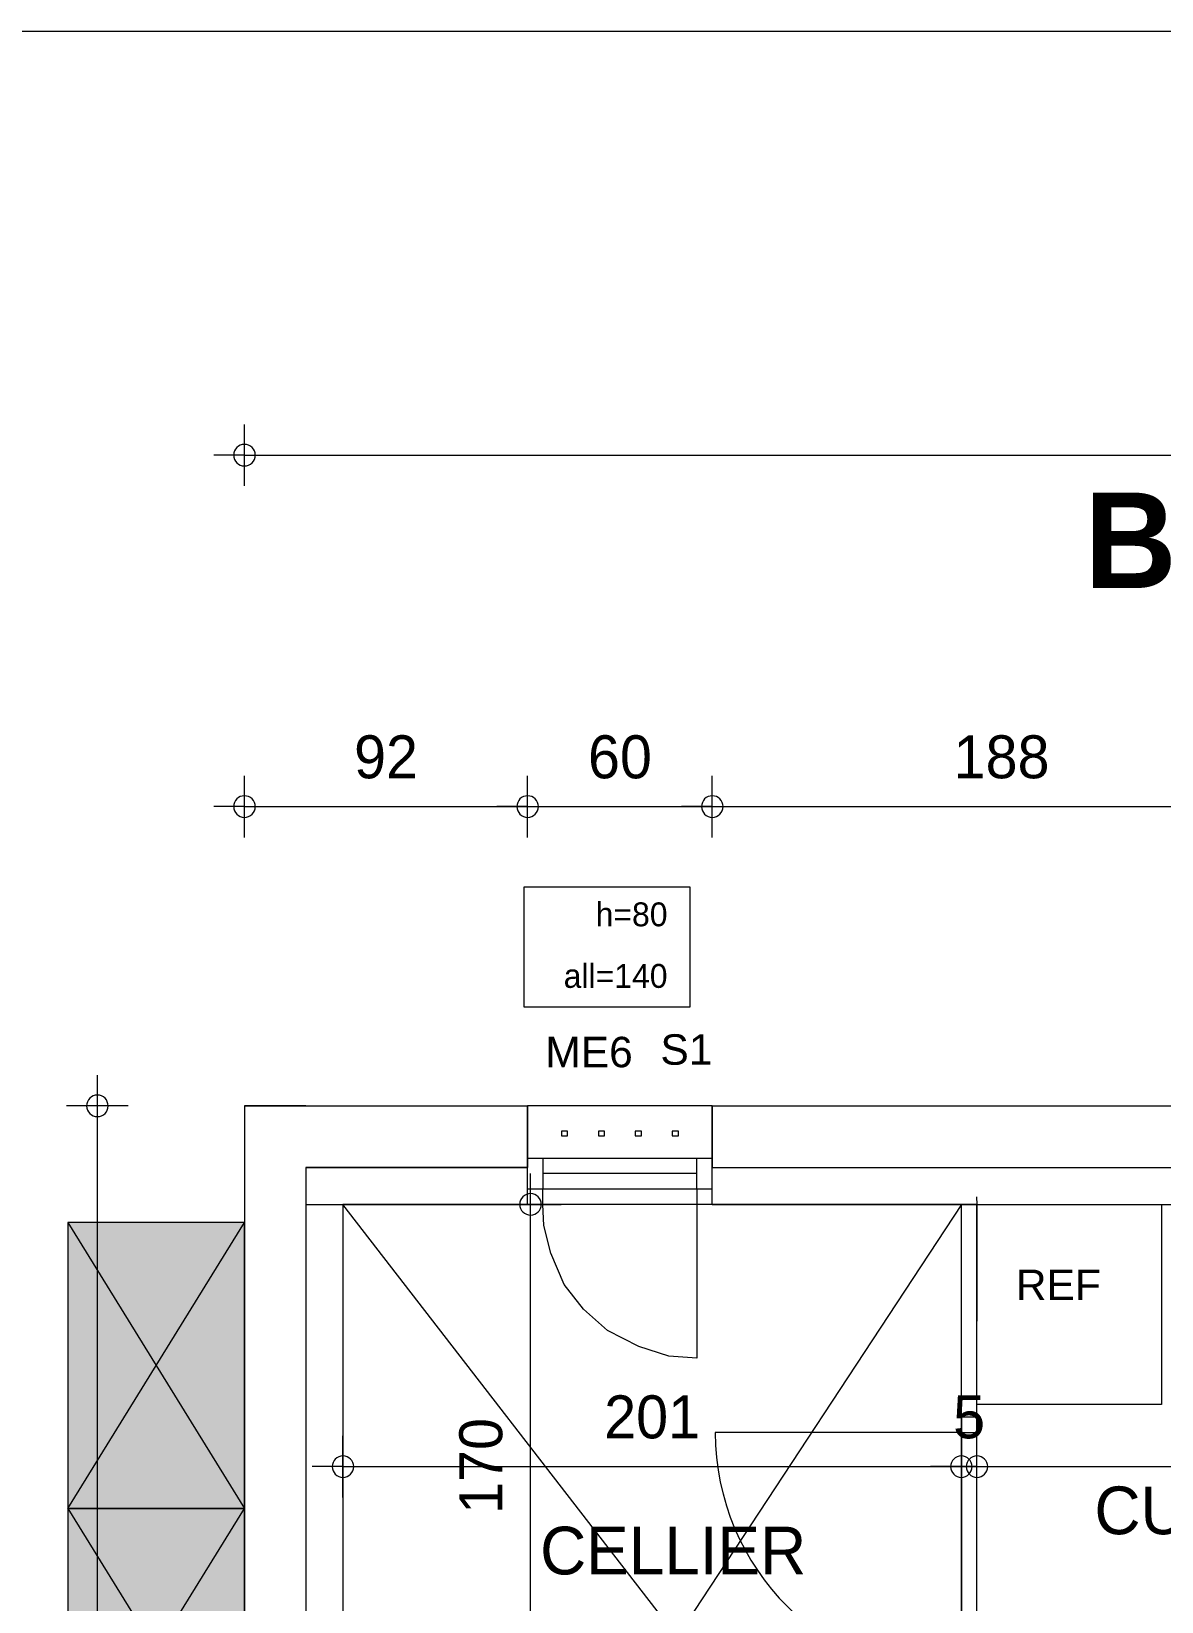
# Model space of a CAD drawing. Header units: metres. Extents: x 1.8 to 61.8, y -55.6 to -11.3.
# Drawn here: x 5.91 to 9.58, y -16.41 to -11.31 of the extents above; entities that cross this region are included whole.
import ezdxf
from ezdxf.enums import TextEntityAlignment as Align
from ezdxf.lldxf.tags import DXFTag

# ---------------------------------------------------------------- set-up
doc = ezdxf.new("R2010")
doc.units = ezdxf.units.M
doc.header["$MEASUREMENT"] = 0
doc.layers.add('Calque commun', color=7, linetype='Continuous')
doc.layers.add('Textes', color=7, linetype='Continuous')
doc.styles.add('Arial10', font='arial.ttf', dxfattribs={"height": 0.098961})
doc.styles.add('Century Gothic14', font='GOTHIC.TTF', dxfattribs={"height": 0.139636})
doc.styles.add('Century Gothic16', font='GOTHIC.TTF', dxfattribs={"height": 0.155151})
doc.styles.add('Century Gothic5', font='GOTHICB.TTF', dxfattribs={"height": 0.31023})
doc.styles.add('Century Gothic9', font='GOTHIC.TTF', dxfattribs={"height": 0.077575})
tags = doc.linetypes.add('HIDDEN', pattern=[0.375, 0.25, -0.125]).pattern_tags.tags
tags[6:7] = [DXFTag(74, 4), DXFTag(75, 0), DXFTag(340, '0'), DXFTag(46, 1.0), DXFTag(50, 0.0), DXFTag(44, 0.0), DXFTag(45, 0.0)]
tags[4:5] = [DXFTag(74, 4), DXFTag(75, 0), DXFTag(340, '0'), DXFTag(46, 1.0), DXFTag(50, 0.0), DXFTag(44, 0.0), DXFTag(45, 0.0)]
tags = doc.linetypes.add('HIDDEN2', pattern=[0.1875, 0.125, -0.0625]).pattern_tags.tags
tags[6:7] = [DXFTag(74, 4), DXFTag(75, 0), DXFTag(340, '0'), DXFTag(46, 1.0), DXFTag(50, 0.0), DXFTag(44, 0.0), DXFTag(45, 0.0)]
tags[4:5] = [DXFTag(74, 4), DXFTag(75, 0), DXFTag(340, '0'), DXFTag(46, 1.0), DXFTag(50, 0.0), DXFTag(44, 0.0), DXFTag(45, 0.0)]

# ---------------------------------------------------------------- blocks, each defined once
blk = doc.blocks.new('Block52915')
at = {"layer": 'Calque commun', "color": 7, "linetype": 'Continuous', "lineweight": 18}
for p, q in [((6.8015, -14.7998), (6.6016, -14.7998)), ((6.8015, -14.9998), (6.8016, -14.9998))]:
    blk.add_line(p, q, dxfattribs=at)
at = {"layer": 'Calque commun', "color": 7, "linetype": 'Continuous', "lineweight": 9}
blk.add_line((6.8015, -15.1198), (6.9216, -15.1198), dxfattribs=at)
blk = doc.blocks.new('Block52943')
at = {"layer": 'Calque commun', "color": 7, "linetype": 'Continuous', "lineweight": 18}
for p, q in [((6.6015, -14.7998), (7.5216, -14.7998)), ((8.1216, -14.7998), (10.0016, -14.7998)), ((10.8016, -14.7998), (11.9215, -14.7998))]:
    blk.add_line(p, q, dxfattribs=at)
at = {"layer": 'Calque commun', "color": 7, "linetype": 'Continuous', "lineweight": 9}
for p, q in [((6.8015, -14.9998), (7.5216, -14.9998)), ((8.1216, -14.9998), (10.0016, -14.9998)), ((10.8016, -14.9998), (11.9215, -14.9998)), ((6.9216, -15.1198), (7.5216, -15.1198)), ((8.1216, -15.1198), (10.0016, -15.1198)), ((10.8016, -15.1198), (11.9215, -15.1198))]:
    blk.add_line(p, q, dxfattribs=at)
blk = doc.blocks.new('Block52944')
at = {"layer": 'Calque commun', "color": 7, "linetype": 'Continuous', "lineweight": 18}
blk.add_line((6.6015, -14.7998), (6.6015, -23.7998), dxfattribs=at)
at = {"layer": 'Calque commun', "color": 7, "linetype": 'Continuous', "lineweight": 9}
for p, q in [((6.8015, -14.9998), (6.8015, -23.5998)), ((6.9216, -15.1198), (6.9216, -23.4798))]:
    blk.add_line(p, q, dxfattribs=at)
blk = doc.blocks.new('new12')
at = {"layer": 'Calque commun', "color": 5, "linetype": 'Continuous', "lineweight": 9}
blk.add_arc((0, 0), 0.5, 0, 359.99941, dxfattribs=at)
blk = doc.blocks.new('DimLine53045')
at = {"layer": 'Calque commun', "color": 5, "linetype": 'Continuous', "lineweight": 9}
for p, q in [((6.1238, -14.7998, 0), (6.1238, -14.6998, 0)), ((6.2238, -14.7998, 0), (6.0238, -14.7998, 0)), ((6.1238, -23.7998, 0), (6.1238, -14.7998, 0))]:
    blk.add_line(p, q, dxfattribs=at)
at = {"layer": 'Calque commun', "color": 5, "linetype": 'Continuous', "lineweight": 9, "xscale": 0.07000000029802322, "yscale": 0.07000000029802322, "zscale": 0.07000000029802322, "rotation": 90}
blk.add_blockref('new12', (6.1238, -14.7998, 0), dxfattribs=at)
blk = doc.blocks.new('new25')
at = {"layer": 'Calque commun', "color": 5, "linetype": 'Continuous', "lineweight": 9}
blk.add_arc((0, 0), 0.5, 0, 359.99941, dxfattribs=at)
blk = doc.blocks.new('new26')
at = {"layer": 'Calque commun', "color": 5, "linetype": 'Continuous', "lineweight": 9}
blk.add_arc((0, 0), 0.5, 0, 359.99941, dxfattribs=at)
blk = doc.blocks.new('DimLine53129')
at = {"layer": 'Calque commun', "color": 5, "linetype": 'Continuous', "lineweight": 9}
for p, q in [((7.5216, -13.9273), (7.5216, -13.7273)), ((8.1216, -13.9273), (8.1216, -13.7273)), ((7.5216, -13.8273), (7.4216, -13.8273)), ((7.5216, -13.8273), (8.1216, -13.8273)), ((8.1216, -13.8273), (8.2216, -13.8273))]:
    blk.add_line(p, q, dxfattribs=at)
at = {"layer": 'Calque commun', "color": 5, "linetype": 'Continuous', "lineweight": 9, "xscale": 0.07000000029802322, "yscale": 0.07000000029802322, "zscale": 0.07000000029802322}
for name, p in [('new25', (7.5216, -13.8273)), ('new26', (8.1216, -13.8273))]:
    blk.add_blockref(name, p, dxfattribs=at)
at = {"layer": 'Calque commun', "color": 5, "linetype": 'Continuous', "lineweight": 9, "style": 'Century Gothic14'}
blk.add_text('60', height=0.13964, dxfattribs=at).set_placement((7.8216, -13.7773), align=Align.BOTTOM_CENTER)
blk = doc.blocks.new('new29')
at = {"layer": 'Calque commun', "color": 5, "linetype": 'Continuous', "lineweight": 9}
blk.add_arc((0, 0), 0.5, 0, 359.99941, dxfattribs=at)
blk = doc.blocks.new('new30')
at = {"layer": 'Calque commun', "color": 5, "linetype": 'Continuous', "lineweight": 9}
blk.add_arc((0, 0), 0.5, 0, 359.99941, dxfattribs=at)
blk = doc.blocks.new('DimLine53145')
at = {"layer": 'Calque commun', "color": 5, "linetype": 'Continuous', "lineweight": 9}
for p, q in [((6.6016, -13.9273), (6.6016, -13.7273)), ((7.5216, -13.9273), (7.5216, -13.7273)), ((6.6016, -13.8273), (6.5016, -13.8273)), ((6.6016, -13.8273), (7.5216, -13.8273)), ((7.5216, -13.8273), (7.6216, -13.8273))]:
    blk.add_line(p, q, dxfattribs=at)
at = {"layer": 'Calque commun', "color": 5, "linetype": 'Continuous', "lineweight": 9, "xscale": 0.07000000029802322, "yscale": 0.07000000029802322, "zscale": 0.07000000029802322}
for name, p in [('new29', (6.6016, -13.8273)), ('new30', (7.5216, -13.8273))]:
    blk.add_blockref(name, p, dxfattribs=at)
at = {"layer": 'Calque commun', "color": 5, "linetype": 'Continuous', "lineweight": 9, "style": 'Century Gothic14'}
blk.add_text('92', height=0.13964, dxfattribs=at).set_placement((7.0616, -13.7773), align=Align.BOTTOM_CENTER)
blk = doc.blocks.new('new31')
at = {"layer": 'Calque commun', "color": 5, "linetype": 'Continuous', "lineweight": 9}
blk.add_arc((0, 0), 0.5, 0, 359.99941, dxfattribs=at)
blk = doc.blocks.new('new32')
at = {"layer": 'Calque commun', "color": 5, "linetype": 'Continuous', "lineweight": 9}
blk.add_arc((0, 0), 0.5, 0, 359.99941, dxfattribs=at)
blk = doc.blocks.new('DimLine53153')
at = {"layer": 'Calque commun', "color": 5, "linetype": 'Continuous', "lineweight": 9}
for p, q in [((8.1216, -13.9273), (8.1216, -13.7273)), ((10.0016, -13.9273), (10.0016, -13.7273)), ((8.1216, -13.8273), (8.0216, -13.8273)), ((8.1216, -13.8273), (10.0016, -13.8273)), ((10.0016, -13.8273), (10.1016, -13.8273))]:
    blk.add_line(p, q, dxfattribs=at)
at = {"layer": 'Calque commun', "color": 5, "linetype": 'Continuous', "lineweight": 9, "xscale": 0.07000000029802322, "yscale": 0.07000000029802322, "zscale": 0.07000000029802322}
for name, p in [('new31', (8.1216, -13.8273)), ('new32', (10.0016, -13.8273))]:
    blk.add_blockref(name, p, dxfattribs=at)
at = {"layer": 'Calque commun', "color": 5, "linetype": 'Continuous', "lineweight": 9, "style": 'Century Gothic14'}
blk.add_text('188', height=0.13964, dxfattribs=at).set_placement((9.0616, -13.7773), align=Align.BOTTOM_CENTER)
blk = doc.blocks.new('@PRES_1_$$_1-16')
at = {"layer": 'Calque commun', "color": 5, "linetype": 'Continuous', "lineweight": 9}
for p, q in [((0, 0.32), (0.6, 0.32)), ((0.6, 0.15), (0, 0.15)), ((0.05, 0.05), (0.05, 0.15)), ((0.55, 0.15), (0.55, 0.05)), ((0.05, 0.1), (0.55, 0.1)), ((0.6, 0.05), (0, 0.05)), ((0, 0), (0.6, 0))]:
    blk.add_line(p, q, dxfattribs=at)
blk = doc.blocks.new('@PRES_1_$$_1-17')
at = {"layer": 'Calque commun', "color": 0, "linetype": 'ByBlock', "lineweight": -2}
blk.add_line((0, 0), (0, 0.32), dxfattribs=at)
blk = doc.blocks.new('@PRES_1_$$_1-18')
at = {"layer": 'Calque commun', "color": 0, "linetype": 'ByBlock', "lineweight": -2}
blk.add_line((0, 0), (0, 0.32), dxfattribs=at)
blk = doc.blocks.new('INTER_2D_COMB6')
at = {"layer": 'Calque commun', "color": 0, "linetype": 'ByBlock', "lineweight": -2}
blk.add_blockref('@PRES_1_$$_1-16', (0, 0), dxfattribs=at)
at = {"layer": 'Calque commun', "color": 7, "linetype": 'Continuous', "lineweight": 9}
blk.add_blockref('@PRES_1_$$_1-17', (0, 0), dxfattribs=at)
at = {"layer": 'Calque commun', "color": 7, "linetype": 'Continuous', "lineweight": 9, "extrusion": (0, 0, -1), "xscale": -1, "yscale": -1, "zscale": -1, "rotation": -180}
blk.add_blockref('@PRES_1_$$_1-18', (-0.6, 0), dxfattribs=at)
blk = doc.blocks.new('PLACED_COMB6')
at = {"layer": 'Calque commun', "color": 0, "linetype": 'ByBlock', "lineweight": -2}
blk.add_blockref('INTER_2D_COMB6', (0, 0), dxfattribs=at)
blk = doc.blocks.new('new89')
at = {"layer": 'Calque commun', "color": 5, "linetype": 'Continuous', "lineweight": 9}
blk.add_arc((0, 0), 0.5, 0, 359.99941, dxfattribs=at)
blk = doc.blocks.new('new90')
at = {"layer": 'Calque commun', "color": 5, "linetype": 'Continuous', "lineweight": 9}
blk.add_arc((0, 0), 0.5, 0, 359.99941, dxfattribs=at)
blk = doc.blocks.new('DimLine55577')
at = {"layer": 'Calque commun', "color": 5, "linetype": 'Continuous', "lineweight": 9}
for p, q in [((6.6016, -12.7855), (6.6016, -12.5855)), ((13.2015, -12.7855), (13.2015, -12.5855)), ((6.6016, -12.6855), (6.5016, -12.6855)), ((6.6016, -12.6855), (13.2015, -12.6855)), ((13.2015, -12.6855), (13.3015, -12.6855))]:
    blk.add_line(p, q, dxfattribs=at)
at = {"layer": 'Calque commun', "color": 5, "linetype": 'Continuous', "lineweight": 9, "xscale": 0.07000000029802322, "yscale": 0.07000000029802322, "zscale": 0.07000000029802322}
for name, p in [('new89', (6.6016, -12.6855)), ('new90', (13.2015, -12.6855))]:
    blk.add_blockref(name, p, dxfattribs=at)
at = {"layer": 'Calque commun', "color": 5, "linetype": 'Continuous', "lineweight": 9, "style": 'Century Gothic14'}
blk.add_text('660', height=0.13964, dxfattribs=at).set_placement((9.9016, -12.6355), align=Align.BOTTOM_CENTER)
blk = doc.blocks.new('XMODULE1PDNONPMR27')
at = {"layer": 'Calque commun', "color": 5, "linetype": 'Continuous', "lineweight": 9}
blk.add_arc((0, 0), 0.5, 0, 359.99941, dxfattribs=at)
blk = doc.blocks.new('XMODULE1PDNONPMR28')
at = {"layer": 'Calque commun', "color": 5, "linetype": 'Continuous', "lineweight": 9}
blk.add_arc((0, 0), 0.5, 0, 359.99941, dxfattribs=at)
blk = doc.blocks.new('DimLine53452')
at = {"layer": 'Calque commun', "color": 5, "linetype": 'Continuous', "lineweight": 9}
for p, q in [((6.9216, -16.9433), (6.9216, -16.7433)), ((8.9309, -16.9433), (8.9309, -16.7433)), ((6.9216, -16.8433), (6.8216, -16.8433)), ((6.9216, -16.8433), (8.9309, -16.8433)), ((8.9309, -16.8433), (9.0309, -16.8433))]:
    blk.add_line(p, q, dxfattribs=at)
at = {"layer": 'Calque commun', "color": 5, "linetype": 'Continuous', "lineweight": 9, "xscale": 0.07000000029802322, "yscale": 0.07000000029802322, "zscale": 0.07000000029802322}
for name, p in [('XMODULE1PDNONPMR27', (6.9216, -16.8433)), ('XMODULE1PDNONPMR28', (8.9309, -16.8433))]:
    blk.add_blockref(name, p, dxfattribs=at)
at = {"layer": 'Calque commun', "color": 5, "linetype": 'Continuous', "lineweight": 9, "style": 'Century Gothic14'}
blk.add_text('201', height=0.13964, dxfattribs=at).set_placement((7.9262, -16.7933), align=Align.BOTTOM_CENTER)
blk = doc.blocks.new('XMODULE1PDNONPMR29')
at = {"layer": 'Calque commun', "color": 5, "linetype": 'Continuous', "lineweight": 9}
blk.add_arc((0, 0), 0.5, 0, 359.99941, dxfattribs=at)
blk = doc.blocks.new('XMODULE1PDNONPMR30')
at = {"layer": 'Calque commun', "color": 5, "linetype": 'Continuous', "lineweight": 9}
blk.add_arc((0, 0), 0.5, 0, 359.99941, dxfattribs=at)
blk = doc.blocks.new('DimLine53460')
at = {"layer": 'Calque commun', "color": 5, "linetype": 'Continuous', "lineweight": 9}
for p, q in [((8.9309, -16.9433), (8.9309, -16.7433)), ((8.9816, -16.9433), (8.9816, -16.7433)), ((8.9309, -16.8433), (8.8309, -16.8433)), ((8.9309, -16.8433), (8.9816, -16.8433)), ((8.9816, -16.8433), (9.0816, -16.8433))]:
    blk.add_line(p, q, dxfattribs=at)
at = {"layer": 'Calque commun', "color": 5, "linetype": 'Continuous', "lineweight": 9, "xscale": 0.07000000029802322, "yscale": 0.07000000029802322, "zscale": 0.07000000029802322}
for name, p in [('XMODULE1PDNONPMR29', (8.9309, -16.8433)), ('XMODULE1PDNONPMR30', (8.9816, -16.8433))]:
    blk.add_blockref(name, p, dxfattribs=at)
at = {"layer": 'Calque commun', "color": 5, "linetype": 'Continuous', "lineweight": 9, "style": 'Century Gothic14'}
blk.add_text('5', height=0.1396, dxfattribs=at).set_placement((8.9562, -16.7933), align=Align.BOTTOM_CENTER)
blk = doc.blocks.new('XMODULE1PDNONPMR31')
at = {"layer": 'Calque commun', "color": 5, "linetype": 'Continuous', "lineweight": 9}
blk.add_arc((0, 0), 0.5, 0, 359.99941, dxfattribs=at)
blk = doc.blocks.new('XMODULE1PDNONPMR32')
at = {"layer": 'Calque commun', "color": 5, "linetype": 'Continuous', "lineweight": 9}
blk.add_arc((0, 0), 0.5, 0, 359.99941, dxfattribs=at)
blk = doc.blocks.new('DimLine53468')
at = {"layer": 'Calque commun', "color": 5, "linetype": 'Continuous', "lineweight": 9}
for p, q in [((8.9816, -16.9433), (8.9816, -16.7433)), ((11.5283, -16.9433), (11.5283, -16.7433)), ((8.9816, -16.8433), (8.8816, -16.8433)), ((8.9816, -16.8433), (11.5283, -16.8433)), ((11.5283, -16.8433), (11.6283, -16.8433))]:
    blk.add_line(p, q, dxfattribs=at)
at = {"layer": 'Calque commun', "color": 5, "linetype": 'Continuous', "lineweight": 9, "xscale": 0.07000000029802322, "yscale": 0.07000000029802322, "zscale": 0.07000000029802322}
for name, p in [('XMODULE1PDNONPMR31', (8.9816, -16.8433)), ('XMODULE1PDNONPMR32', (11.5283, -16.8433))]:
    blk.add_blockref(name, p, dxfattribs=at)
at = {"layer": 'Calque commun', "color": 5, "linetype": 'Continuous', "lineweight": 9, "style": 'Century Gothic14'}
blk.add_text('255', height=0.13964, dxfattribs=at).set_placement((10.2549, -16.7933), align=Align.BOTTOM_CENTER)
blk = doc.blocks.new('XMODULE1PDNONPMR35')
at = {"layer": 'Calque commun', "color": 5, "linetype": 'Continuous', "lineweight": 9}
blk.add_arc((0, 0), 0.5, 0, 359.99941, dxfattribs=at)
blk = doc.blocks.new('XMODULE1PDNONPMR36')
at = {"layer": 'Calque commun', "color": 5, "linetype": 'Continuous', "lineweight": 9}
blk.add_arc((0, 0), 0.5, 0, 359.99941, dxfattribs=at)
blk = doc.blocks.new('DimLine53492')
at = {"layer": 'Calque commun', "color": 5, "linetype": 'Continuous', "lineweight": 9}
for p, q in [((7.5311, -15.9912), (7.5311, -15.8912)), ((7.4311, -15.9912), (7.6311, -15.9912)), ((7.5311, -17.6912), (7.5311, -15.9912)), ((7.4311, -17.6912), (7.6311, -17.6912)), ((7.5311, -17.6912), (7.5311, -17.7912))]:
    blk.add_line(p, q, dxfattribs=at)
at = {"layer": 'Calque commun', "color": 5, "linetype": 'Continuous', "lineweight": 9, "xscale": 0.07000000029802322, "yscale": 0.07000000029802322, "zscale": 0.07000000029802322, "rotation": 90}
for name, p in [('XMODULE1PDNONPMR36', (7.5311, -15.9912)), ('XMODULE1PDNONPMR35', (7.5311, -17.6912))]:
    blk.add_blockref(name, p, dxfattribs=at)
at = {"layer": 'Calque commun', "color": 5, "linetype": 'Continuous', "lineweight": 9, "style": 'Century Gothic14'}
blk.add_text('170', height=0.13964, rotation=90, dxfattribs=at).set_placement((7.4811, -16.8412), align=Align.BOTTOM_CENTER)
blk = doc.blocks.new('60x65')
at = {"layer": 'Calque commun', "color": 7, "linetype": 'HIDDEN', "lineweight": 9}
mesh = blk.add_polyface(dxfattribs=at)
corners = [(0, 0.6), (0.65, 0.6), (0.65, 0), (0, 0)]
mesh.append_faces([[corners[k] for k in face] for face in [(0, 1, 2, 3)]], dxfattribs={"color": 7})
blk = doc.blocks.new('@PRES_1_$$_1-28')
at = {"layer": 'Calque commun', "color": 5, "linetype": 'Continuous', "lineweight": 9}
blk.add_line((0.05, 0.05), (0.05, 0.85), dxfattribs=at)
at = {"layer": 'Calque commun', "color": 5, "linetype": 'Continuous', "lineweight": 9, "extrusion": (0, 0, -1)}
blk.add_arc((-0.05, 0.05), 0.8, 90, 180, dxfattribs=at)
at = {"layer": 'Calque commun', "color": 5, "linetype": 'Continuous', "lineweight": 9}
mesh = blk.add_polyface(dxfattribs=at)
corners = [(0, 0), (0, 0.05), (0.05, 0.05), (0.05, 0)]
mesh.append_faces([[corners[k] for k in face] for face in [(0, 1, 2, 3)]], dxfattribs={"color": 5})
mesh = blk.add_polyface(dxfattribs=at)
corners = [(0.85, 0), (0.85, 0.05), (0.9, 0.05), (0.9, 0)]
mesh.append_faces([[corners[k] for k in face] for face in [(0, 1, 2, 3)]], dxfattribs={"color": 5})
blk = doc.blocks.new('@PRES_1_$$_1-29')
at = {"layer": 'Calque commun', "color": 0, "linetype": 'Continuous', "lineweight": 9}
blk.add_line((0, 0), (0, 0.05), dxfattribs=at)
blk = doc.blocks.new('@PRES_1_$$_1-30')
at = {"layer": 'Calque commun', "color": 0, "linetype": 'Continuous', "lineweight": 9}
blk.add_line((0, 0), (0, 0.05), dxfattribs=at)
blk = doc.blocks.new('INTER_2D_COMB10')
at = {"layer": 'Calque commun', "color": 0, "linetype": 'ByBlock', "lineweight": -2}
blk.add_blockref('@PRES_1_$$_1-28', (0, 0), dxfattribs=at)
at = {"layer": 'Calque commun', "color": 15, "linetype": 'ByBlock', "lineweight": -2}
blk.add_blockref('@PRES_1_$$_1-29', (0, 0), dxfattribs=at)
at = {"layer": 'Calque commun', "color": 15, "linetype": 'ByBlock', "lineweight": -2, "extrusion": (0, 0, -1), "xscale": -1, "yscale": -1, "zscale": -1, "rotation": -180}
blk.add_blockref('@PRES_1_$$_1-30', (-0.9, 0), dxfattribs=at)
blk = doc.blocks.new('PLACED_COMB10')
at = {"layer": 'Calque commun', "color": 0, "linetype": 'ByBlock', "lineweight": -2}
blk.add_blockref('INTER_2D_COMB10', (0, 0), dxfattribs=at)
blk = doc.blocks.new('XMODULE1PDNONPMR75')
at = {"layer": 'Calque commun', "color": 9, "linetype": 'HIDDEN2', "lineweight": 9}
for p, q in [((8.9316, -18.5912), (6.9216, -15.9912)), ((8.9316, -15.9912), (7.2215, -18.5893))]:
    blk.add_line(p, q, dxfattribs=at)
at = {"layer": 'Calque commun', "color": 15, "linetype": 'Continuous', "lineweight": 18}
for p, q in [((8.9815, -15.9912), (8.9315, -15.9912)), ((8.9315, -16.6823), (8.9315, -15.9912)), ((8.9815, -16.6823), (8.9815, -15.9912))]:
    blk.add_line(p, q, dxfattribs=at)
at = {"layer": 'Calque commun', "color": 7, "linetype": 'Continuous', "lineweight": 9}
blk.add_line((8.9816, -15.9912), (8.9816, -16.3712), dxfattribs=at)
at = {"layer": 'Calque commun', "color": 9, "linetype": 'HIDDEN', "lineweight": 9}
blk.add_line((8.9315, -16.7079), (8.9315, -17.6079), dxfattribs=at)
at = {"layer": 'Calque commun', "color": 7, "linetype": 'HIDDEN', "lineweight": 9, "flags": 128}
blk.add_lwpolyline([(8.0716, -15.9412), (8.0716, -16.4912), (7.98, -16.4841), (7.883, -16.4529), (7.7807, -16.4009), (7.7027, -16.3316), (7.6403, -16.2518), (7.5969, -16.1496), (7.5744, -16.0594), (7.5716, -15.9912), (7.5716, -15.9412)], dxfattribs=at)
at = {"layer": 'Calque commun', "color": 5, "linetype": 'Continuous', "lineweight": 9}
for name in ['DimLine53492', 'DimLine53452', 'DimLine53460', 'DimLine53468']:
    blk.add_blockref(name, (0, 0), dxfattribs=at)
at = {"layer": 'Calque commun', "color": 0, "linetype": 'ByBlock', "lineweight": -2, "rotation": 90}
blk.add_blockref('60x65', (9.5816, -16.6412), dxfattribs=at)
at = {"layer": 'Calque commun', "color": 0, "linetype": 'ByBlock', "lineweight": -2, "extrusion": (0, 0, -1), "xscale": -1, "yscale": -1, "zscale": -1, "rotation": 90.00000000000001}
blk.add_blockref('PLACED_COMB10', (-8.9815, -16.6823), dxfattribs=at)
at = {"layer": 'Textes', "color": 5, "linetype": 'ByBlock', "lineweight": -2, "style": 'Arial10'}
blk.add_text('REF', height=0.09896, dxfattribs=at).set_placement((9.1079, -16.332), align=Align.BOTTOM_LEFT)
at = {"layer": 'Textes', "color": 5, "linetype": 'ByBlock', "lineweight": -2, "style": 'Century Gothic16'}
for s, p in [('CUISINE', (10.2048, -16.9079)), ('CELLIER', (8.4271, -17.0385))]:
    blk.add_text(s, height=0.15515, dxfattribs=at).set_placement(p, align=Align.TOP_RIGHT)
at = {"layer": 'Calque commun', "color": 9, "linetype": 'Continuous', "lineweight": 9}
mesh = blk.add_polyface(dxfattribs=at)
corners = [(8.9315, -15.9912), (6.9216, -15.9912), (6.9216, -17.6935), (8.9315, -17.6935)]
mesh.append_faces([[corners[k] for k in face] for face in [(0, 1, 2, 3)]], dxfattribs={"color": 9})
mesh = blk.add_polyface(dxfattribs=at)
corners = [(8.9816, -18.6712), (8.9816, -15.9912), (11.5315, -15.9912), (11.5215, -18.6712)]
mesh.append_faces([[corners[k] for k in face] for face in [(0, 1, 2, 3)]], dxfattribs={"color": 9})

msp = doc.modelspace()

# ---------------------------------------------------------------- linework, layer by layer
at = {"layer": 'Calque commun', "color": 12, "linetype": 'Continuous', "lineweight": 18}
for p, q in [((7.5216, -14.7998), (7.5216, -14.9998)), ((8.1216, -14.7998), (8.1216, -14.9998)), ((7.5216, -14.9998), (6.8015, -15.0001)), ((6.8015, -15.0001), (6.8015, -23.6001)), ((8.1216, -14.9998), (9.2167, -15.0001)), ((8.1216, -14.9998), (9.2167, -15.0001)), ((9.2167, -15.0001), (10.0016, -14.9998))]:
    msp.add_line(p, q, dxfattribs=at)
at = {"layer": 'Calque commun', "color": 7, "linetype": 'Continuous', "lineweight": 9}
for p, q in [((8.9805, -15.0948), (8.9816, -15.1198)), ((8.1216, -15.1198), (6.9216, -15.1198))]:
    msp.add_line(p, q, dxfattribs=at)
at = {"layer": 'Calque commun', "color": 7, "linetype": 'HIDDEN', "lineweight": 9, "flags": 128}
for points in [[(6.0275, -15.1783), (6.0275, -16.1078), (6.6015, -16.1078), (6.6015, -15.1783), (6.0275, -15.1783), (6.6015, -16.1078), (6.0275, -16.1078), (6.6015, -15.1783)], [(6.0275, -16.1078), (6.0275, -17.0373), (6.6015, -17.0373), (6.6015, -16.1078), (6.0275, -16.1078), (6.6015, -17.0373), (6.0275, -17.0373), (6.6015, -16.1078)]]:
    msp.add_lwpolyline(points, dxfattribs=at)
at = {"layer": 'Calque commun', "color": 43, "linetype": 'HIDDEN', "lineweight": 9}
msp.add_trace([(6.6015, -15.1783), (6.0275, -15.1783), (6.6015, -17.0373), (6.0275, -17.0373)], dxfattribs=at)

# ---------------------------------------------------------------- block references
at = {"layer": 'Calque commun', "color": 5, "linetype": 'Continuous', "lineweight": 9}
for name in ['DimLine55577', 'DimLine53145', 'DimLine53129', 'DimLine53153', 'DimLine53045']:
    msp.add_blockref(name, (0, 0), dxfattribs=at)
at = {"layer": 'Calque commun', "color": 0, "linetype": 'ByBlock', "lineweight": -2}
for name, p in [('Block52943', (0, 0)), ('Block52944', (0, 0)), ('Block52915', (0, 0)), ('XMODULE1PDNONPMR75', (0, 0.8714))]:
    msp.add_blockref(name, p, dxfattribs=at)
at = {"layer": 'Calque commun', "color": 0, "linetype": 'ByBlock', "lineweight": -2, "extrusion": (0, 0, -1), "xscale": -1, "yscale": -1, "zscale": -1, "rotation": -180}
msp.add_blockref('PLACED_COMB6', (-8.1216, -15.1198), dxfattribs=at)

# ---------------------------------------------------------------- texts
at = {"layer": 'Calque commun', "color": 5, "linetype": 'ByBlock', "lineweight": -2, "insert": (7.9763, -14.1387), "char_height": 0.07758, "attachment_point": 3, "line_spacing_factor": 1.546883, "style": 'Century Gothic9'}
msp.add_mtext('h=80\\Pall=140', dxfattribs=at)
at = {"layer": 'Textes', "color": 5, "linetype": 'ByBlock', "lineweight": -2, "style": 'Century Gothic5'}
msp.add_text('B', height=0.3102, dxfattribs=at).set_placement((9.3307, -12.807), align=Align.TOP_LEFT)
at = {"layer": 'Textes', "color": 5, "linetype": 'ByBlock', "lineweight": -2, "style": 'Arial10'}
for s, p in [('ME6', (7.579, -14.704)), ('S1', (7.9532, -14.6958))]:
    msp.add_text(s, height=0.09896, dxfattribs=at).set_placement(p, align=Align.BOTTOM_LEFT)

# ---------------------------------------------------------------- meshes
at = {"layer": 'Calque commun', "color": 7, "linetype": 'Continuous', "lineweight": 9}
mesh = msp.add_polyface(dxfattribs=at)
corners = [(61.7636, -11.3086), (1.7636, -11.3086), (1.7636, -53.3086), (61.7636, -53.3086)]
mesh.append_faces([[corners[k] for k in face] for face in [(0, 1, 2, 3)]], dxfattribs={"color": 7})
at = {"layer": 'Calque commun', "color": 11, "linetype": 'Continuous', "lineweight": 18}
mesh = msp.add_polyface(dxfattribs=at)
corners = [(7.5105, -14.0879), (8.0489, -14.0879), (8.0489, -14.4786), (7.5105, -14.4786)]
mesh.append_faces([[corners[k] for k in face] for face in [(0, 1, 2, 3)]], dxfattribs={"color": 11})
at = {"layer": 'Calque commun', "color": 25, "linetype": 'Continuous', "lineweight": 18}
mesh = msp.add_polyface(dxfattribs=at)
corners = [(7.6516, -14.8821), (7.6316, -14.8821), (7.6316, -14.8971), (7.6516, -14.8971)]
mesh.append_faces([[corners[k] for k in face] for face in [(0, 1, 2, 3)]], dxfattribs={"color": 25})
mesh = msp.add_polyface(dxfattribs=at)
corners = [(7.7716, -14.8821), (7.7516, -14.8821), (7.7516, -14.8971), (7.7716, -14.8971)]
mesh.append_faces([[corners[k] for k in face] for face in [(0, 1, 2, 3)]], dxfattribs={"color": 25})
mesh = msp.add_polyface(dxfattribs=at)
corners = [(7.8916, -14.8821), (7.8716, -14.8821), (7.8716, -14.8971), (7.8916, -14.8971)]
mesh.append_faces([[corners[k] for k in face] for face in [(0, 1, 2, 3)]], dxfattribs={"color": 25})
mesh = msp.add_polyface(dxfattribs=at)
corners = [(8.0116, -14.8821), (7.9916, -14.8821), (7.9916, -14.8971), (8.0116, -14.8971)]
mesh.append_faces([[corners[k] for k in face] for face in [(0, 1, 2, 3)]], dxfattribs={"color": 25})

doc.saveas('drawing.dxf')
